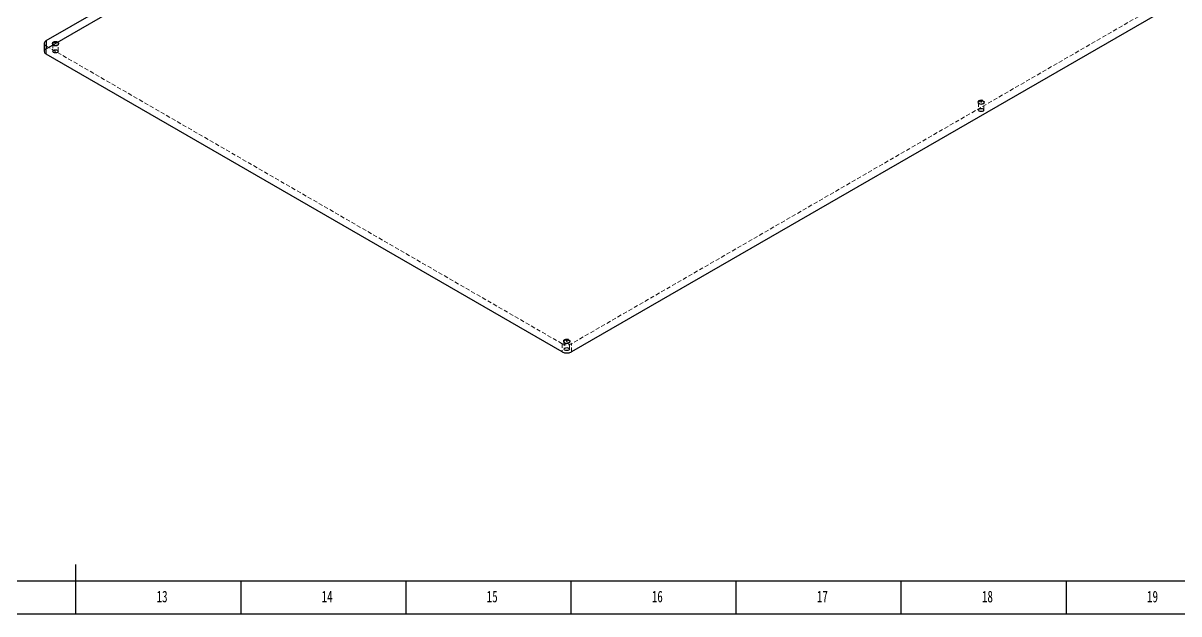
# Model space of a CAD drawing. Header units: millimetres. Extents: x 0 to 1189, y 0 to 841.
# Drawn here: x 586 to 936.1, y 0 to 179 of the extents above; entities that cross this region are included whole.
import ezdxf

# ---------------------------------------------------------------- set-up
doc = ezdxf.new("R2010")
doc.units = ezdxf.units.MM
doc.header["$PDSIZE"] = -1
doc.linetypes.add('HIDDEN', pattern=[1.905, 1.27, -0.635])
doc.layers.add('10', color=7, linetype='Continuous')
doc.layers.add('5', color=7, linetype='Continuous')
doc.styles.add('SLDTEXTSTYLE5', font='TXT', dxfattribs={"width": 0.7})

msp = doc.modelspace()

# ---------------------------------------------------------------- linework, layer by layer
at = {"color": 7, "linetype": 'Continuous', "lineweight": 25}
for p, q in [((592.991, 171.258), (844.014, 316.17)), ((1003.113, 224.324), (752.09, 79.412)), ((592.991, 173.707), (653.944, 208.894)), ((592.405, 172.891), (592.405, 170.441)), ((592.991, 173.707), (592.991, 171.258)), ((749.262, 79.412), (592.991, 169.625))]:
    msp.add_line(p, q, dxfattribs=at)
at = {"color": 7, "linetype": 'HIDDEN', "lineweight": 18}
for p, q in [((1003.113, 226.774), (752.09, 81.861)), ((592.991, 169.625), (592.991, 172.074)), ((749.262, 81.861), (592.991, 172.074)), ((595.02, 172.707), (595.02, 170.441)), ((595.095, 172.473), (595.254, 172.381)), ((596.385, 172.381), (596.544, 172.473)), ((596.62, 170.441), (596.62, 172.707)), ((875.387, 154.95), (875.387, 152.684)), ((875.463, 154.716), (875.622, 154.624)), ((876.753, 154.624), (876.912, 154.716)), ((876.987, 152.684), (876.987, 154.95)), ((749.262, 81.861), (749.262, 79.412)), ((749.876, 82.494), (749.876, 80.228)), ((749.951, 82.259), (750.11, 82.168)), ((751.242, 82.168), (751.401, 82.259)), ((751.476, 80.228), (751.476, 82.494)), ((752.09, 79.412), (752.09, 81.861))]:
    msp.add_line(p, q, dxfattribs=at)
at = {"color": 7, "linetype": 'HIDDEN', "lineweight": 18, "flags": 128}
for points in [[(595.095, 173.309), (595.427, 173.438), (595.82, 173.483), (596.212, 173.438), (596.544, 173.309), (596.767, 173.117), (596.845, 172.891), (596.767, 172.664), (596.544, 172.472), (596.212, 172.344), (595.82, 172.299), (595.427, 172.344), (595.095, 172.472), (594.873, 172.664), (594.795, 172.891), (594.873, 173.117), (595.095, 173.309)], [(595.254, 173.034), (595.513, 173.134), (595.82, 173.169), (596.126, 173.134), (596.385, 173.034), (596.559, 172.884), (596.62, 172.707), (596.559, 172.53), (596.385, 172.381), (596.126, 172.281), (595.82, 172.245), (595.513, 172.281), (595.254, 172.381), (595.08, 172.53), (595.02, 172.707), (595.08, 172.884), (595.254, 173.034)], [(875.463, 155.552), (875.795, 155.681), (876.187, 155.726), (876.58, 155.681), (876.912, 155.552), (877.134, 155.36), (877.212, 155.134), (877.134, 154.908), (876.912, 154.716), (876.58, 154.587), (876.187, 154.542), (875.795, 154.587), (875.463, 154.716), (875.24, 154.908), (875.162, 155.134), (875.24, 155.36), (875.463, 155.552)], [(875.622, 155.277), (875.881, 155.377), (876.187, 155.412), (876.494, 155.377), (876.753, 155.277), (876.927, 155.127), (876.987, 154.95), (876.927, 154.774), (876.753, 154.624), (876.494, 154.524), (876.187, 154.488), (875.881, 154.524), (875.622, 154.624), (875.448, 154.774), (875.387, 154.95), (875.448, 155.127), (875.622, 155.277)], [(749.951, 83.096), (750.284, 83.224), (750.676, 83.27), (751.068, 83.224), (751.401, 83.096), (751.623, 82.904), (751.701, 82.678), (751.623, 82.451), (751.401, 82.259), (751.068, 82.131), (750.676, 82.086), (750.284, 82.131), (749.951, 82.259), (749.729, 82.451), (749.651, 82.678), (749.729, 82.904), (749.951, 83.096)], [(750.11, 82.821), (750.37, 82.921), (750.676, 82.956), (750.982, 82.921), (751.242, 82.821), (751.415, 82.671), (751.476, 82.494), (751.415, 82.317), (751.242, 82.168), (750.982, 82.067), (750.676, 82.032), (750.37, 82.067), (750.11, 82.168), (749.937, 82.317), (749.876, 82.494), (749.937, 82.671), (750.11, 82.821)]]:
    msp.add_lwpolyline(points, dxfattribs=at)
at = {"color": 7, "linetype": 'Continuous', "lineweight": 18, "flags": 128}
for points in [[(595.112, 173.115), (594.896, 172.928), (594.82, 172.707), (594.896, 172.486), (595.112, 172.299), (595.437, 172.174), (595.82, 172.13), (596.202, 172.174), (596.527, 172.299), (596.743, 172.486), (596.82, 172.707), (596.743, 172.928), (596.527, 173.115), (596.202, 173.241), (595.82, 173.284), (595.437, 173.241), (595.112, 173.115)], [(875.48, 155.359), (875.264, 155.171), (875.187, 154.95), (875.264, 154.729), (875.48, 154.542), (875.805, 154.417), (876.187, 154.373), (876.57, 154.417), (876.895, 154.542), (877.111, 154.729), (877.187, 154.95), (877.111, 155.171), (876.895, 155.359), (876.57, 155.484), (876.187, 155.528), (875.805, 155.484), (875.48, 155.359)], [(749.969, 82.902), (749.752, 82.715), (749.676, 82.494), (749.752, 82.273), (749.969, 82.086), (750.293, 81.961), (750.676, 81.917), (751.059, 81.961), (751.383, 82.086), (751.6, 82.273), (751.676, 82.494), (751.6, 82.715), (751.383, 82.902), (751.059, 83.027), (750.676, 83.071), (750.293, 83.027), (749.969, 82.902)]]:
    msp.add_lwpolyline(points, dxfattribs=at)
at = {"color": 7, "linetype": 'Continuous', "lineweight": 25, "flags": 128}
for points in [[(595.254, 170.768), (595.513, 170.868), (595.82, 170.903), (596.126, 170.868), (596.385, 170.768), (596.559, 170.618), (596.62, 170.441), (596.559, 170.265), (596.385, 170.115), (596.126, 170.015), (595.82, 169.979), (595.513, 170.015), (595.254, 170.115), (595.08, 170.265), (595.02, 170.441), (595.08, 170.618), (595.254, 170.768)], [(875.622, 153.011), (875.881, 153.111), (876.187, 153.146), (876.494, 153.111), (876.753, 153.011), (876.927, 152.861), (876.987, 152.684), (876.927, 152.508), (876.753, 152.358), (876.494, 152.258), (876.187, 152.223), (875.881, 152.258), (875.622, 152.358), (875.448, 152.508), (875.387, 152.684), (875.448, 152.861), (875.622, 153.011)], [(750.11, 80.555), (750.37, 80.655), (750.676, 80.69), (750.982, 80.655), (751.242, 80.555), (751.415, 80.405), (751.476, 80.228), (751.415, 80.051), (751.242, 79.902), (750.982, 79.802), (750.676, 79.766), (750.37, 79.802), (750.11, 79.902), (749.937, 80.051), (749.876, 80.228), (749.937, 80.405), (750.11, 80.555)]]:
    msp.add_lwpolyline(points, dxfattribs=at)
at = {"color": 7, "linetype": 'Continuous', "lineweight": 25}
for centre, radius, start, end in [((593.406, 172.791), 1.006, 114.37466, 174.3052), ((593.301, 170.441), 0.873, 110.78342, 249.21658), ((750.676, 82.141), 3.074, 242.60967, 297.39033)]:
    msp.add_arc(centre, radius, start, end, dxfattribs=at)
at = {"color": 7, "linetype": 'HIDDEN', "lineweight": 18}
for centre, radius, start, end in [((593.406, 172.991), 1.006, 185.6948, 245.62534), ((750.676, 84.591), 3.074, 242.60967, 297.39033)]:
    msp.add_arc(centre, radius, start, end, dxfattribs=at)
at = {"color": 7, "linetype": 'Continuous'}
for p in [(595.82, 172.891), (876.187, 155.134), (750.676, 82.678)]:
    msp.add_point(p, dxfattribs=at)
at = {"layer": '5', "lineweight": 25}
msp.add_line((602, 0), (602, 15), dxfattribs=at)
at = {"layer": '5', "color": 7, "lineweight": 25}
msp.add_line((0, 10), (1179, 10), dxfattribs=at)
at = {"layer": '5'}
for p, q in [((652, 0), (652, 10)), ((702, 0), (702, 10)), ((752, 0), (752, 10)), ((802, 0), (802, 10)), ((852, 0), (852, 10)), ((902, 0), (902, 10))]:
    msp.add_line(p, q, dxfattribs=at)
at = {"layer": '5', "color": 7}
msp.add_line((0, 0), (1189, 0), dxfattribs=at)

# ---------------------------------------------------------------- texts
at = {"layer": '10', "char_height": 3.5, "attachment_point": 2, "style": 'SLDTEXTSTYLE5'}
for s, insert in [('13', (628.089, 7.005)), ('14', (678.089, 7.005)), ('15', (728.089, 7.005)), ('16', (778.091, 7.005)), ('17', (828.091, 7.005)), ('18', (878.091, 7.005)), ('19', (928.091, 7.005))]:
    msp.add_mtext(s, dxfattribs=dict(at, insert=insert))

doc.saveas('drawing.dxf')
